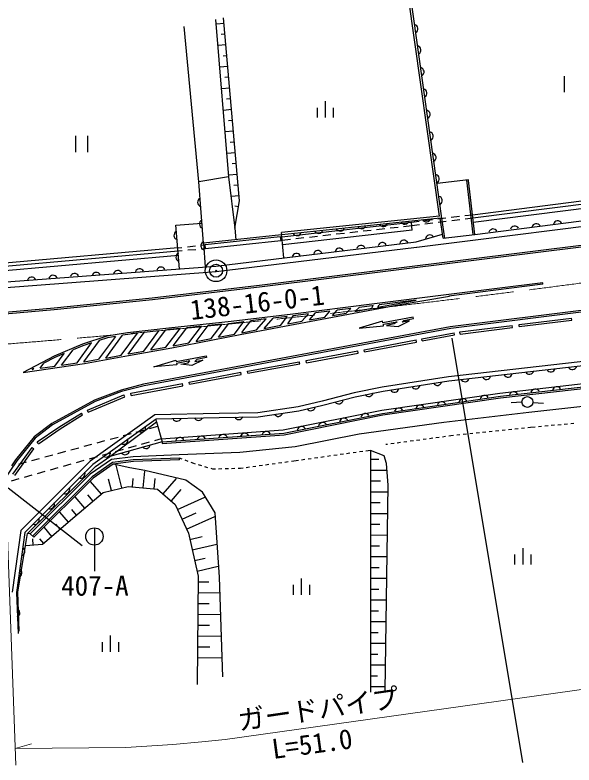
# Model space of a CAD drawing. Units: millimetres, scale not verified. Extents: x 40000 to 680000, y 20000 to 380000.
# Drawn here: x 94055 to 145660, y 250617 to 319888 of the extents above; entities that cross this region are included whole.
import ezdxf
from ezdxf.enums import TextEntityAlignment as Align

# ---------------------------------------------------------------- set-up
doc = ezdxf.new("R2010")
doc.units = ezdxf.units.MM
doc.header["$LTSCALE"] = 1000
doc.linetypes.add('CHAIN', pattern=[18.5, 12, -1.5, 3.5, -1.5])
for name, color, linetype, lineweight in [('M-BGD', 7, 'Continuous', 25), ('M-BMK', 2, 'CHAIN', 13), ('M-BMK-SRVR', 3, 'Continuous', 25), ('M-STR-HTXT', 7, 'Continuous', 13), ('M-STR-STRC', 7, 'Continuous', 25)]:
    doc.layers.add(name, color=color, linetype=linetype, lineweight=lineweight)
doc.styles.add('ＭＳ ゴシック', font='')
doc.styles.get('ＭＳ ゴシック').set_extended_font_data('MS Gothic')

msp = doc.modelspace()

# ---------------------------------------------------------------- linework, layer by layer
at = {"layer": 'M-BGD'}
for p, q in [((133242, 301307), (130293, 322156)), ((133470, 301134), (130492, 322185)), ((112557, 319459), (113750, 304953)), ((114778, 302710), (113314, 319615)), ((111027, 304475), (109676, 318823)), ((113356, 319116), (112649, 319055)), ((113442, 318120), (113089, 318090)), ((113528, 317124), (112814, 317062)), ((113614, 316127), (113257, 316097)), ((113699, 315131), (112978, 315069)), ((113785, 314135), (113424, 314104)), ((144751, 314252), (144751, 312752)), ((113871, 313138), (113142, 313076)), ((113957, 312142), (113592, 312111)), ((122689, 311925), (122689, 310425)), ((114042, 311146), (113306, 311082)), ((121939, 311325), (121939, 310425)), ((123439, 311325), (123439, 310425)), ((114128, 310149), (113760, 310118)), ((114214, 309153), (113470, 309089)), ((99653, 308713), (99653, 307213)), ((100793, 307213), (100793, 308713)), ((114300, 308157), (113928, 308125)), ((114385, 307161), (113635, 307096)), ((114471, 306164), (114096, 306132)), ((113750, 304953), (111027, 304475)), ((113750, 304953), (114344, 300212)), ((114557, 305168), (113799, 305103)), ((111455, 298804), (111027, 304475)), ((114643, 304172), (114264, 304139)), ((135908, 304657), (133016, 304327)), ((136346, 299606), (135761, 304641)), ((135906, 304611), (135908, 304657)), ((136495, 299624), (135915, 304611)), ((156217, 303966), (136277, 301414)), ((156247, 303667), (136315, 301116)), ((136495, 299624), (167644, 303560)), ((114728, 303175), (114040, 303116)), ((156228, 303261), (136366, 300719)), ((136558, 299128), (167706, 303064)), ((114680, 302184), (114339, 302241)), ((114344, 300212), (114778, 302710)), ((136278, 301414), (135572, 301326)), ((108900, 300478), (111311, 300665)), ((116867, 294965), (167667, 301308)), ((116886, 294816), (167686, 301159)), ((133242, 301307), (118654, 299796)), ((133320, 301115), (118674, 299598)), ((130651, 300716), (118697, 299367)), ((131354, 300803), (130648, 300716)), ((130729, 300020), (130651, 300716)), ((132595, 300957), (131850, 300865)), ((132631, 300659), (131887, 300567)), ((133835, 301111), (133091, 301019)), ((133872, 300813), (133128, 300721)), ((133320, 301114), (133469, 301134)), ((133573, 299268), (133320, 301114)), ((133722, 299288), (133469, 301134)), ((135076, 301265), (134331, 301172)), ((135112, 300967), (134368, 300875)), ((136315, 301116), (135609, 301028)), ((109249, 296435), (108900, 300478)), ((114344, 300212), (114447, 299132)), ((130729, 300020), (118775, 298672)), ((126943, 299996), (126198, 299912)), ((128185, 300136), (127440, 300052)), ((129427, 300276), (128682, 300192)), ((130684, 300418), (129924, 300332)), ((131391, 300506), (130684, 300418)), ((118671, 299597), (111455, 298804)), ((111599, 298677), (118539, 299430)), ((118539, 299430), (118596, 299033)), ((118674, 299598), (118654, 299796)), ((118689, 299434), (118671, 299597)), ((118877, 297444), (118689, 299434)), ((120733, 299295), (119987, 299211)), ((121975, 299435), (121229, 299351)), ((123217, 299575), (122471, 299491)), ((124459, 299715), (123714, 299631)), ((125701, 299856), (124956, 299772)), ((131078, 298948), (133511, 299638)), ((133573, 299270), (136495, 299624)), ((109964, 298485), (110709, 298573)), ((111206, 298631), (111596, 298677)), ((111455, 298804), (111609, 296612)), ((111632, 298281), (111599, 298677)), ((118596, 299033), (111632, 298281)), ((112588, 296684), (131080, 298947)), ((119490, 299155), (118730, 299069)), ((131139, 298451), (136558, 299128)), ((109077, 298381), (91729, 296834)), ((109104, 298082), (91756, 296535)), ((109077, 298381), (109468, 298427)), ((109499, 298113), (109104, 298082)), ((110745, 298211), (109998, 298152)), ((111639, 298281), (111244, 298250)), ((112617, 296187), (131133, 298452)), ((109139, 297683), (91760, 296134)), ((91851, 295131), (112588, 296684)), ((91879, 294632), (112617, 296187)), ((142776, 295163), (134095, 294075)), ((168207, 295319), (134240, 291091)), ((168225, 295170), (134284, 290942)), ((142795, 295014), (142777, 295162)), ((106731, 293770), (116867, 294965)), ((106749, 293622), (116886, 294816)), ((142795, 295014), (134115, 293926)), ((97656, 292828), (106731, 293770)), ((134095, 294075), (126999, 293183)), ((129600, 293135), (134164, 293934)), ((97674, 292679), (106749, 293622)), ((126999, 293183), (119702, 292263)), ((121400, 291609), (129600, 293135)), ((127018, 293034), (125835, 292882)), ((126997, 292801), (127122, 293047)), ((127118, 293047), (127018, 293034)), ((127555, 292905), (127663, 293115)), ((127563, 292904), (129581, 293282)), ((131085, 293545), (127663, 293115)), ((129581, 293282), (131094, 293545)), ((90597, 292211), (97656, 292828)), ((90616, 292061), (97674, 292679)), ((121242, 291731), (121809, 292376)), ((123121, 292542), (121809, 292376)), ((122644, 291992), (123121, 292542)), ((123354, 292124), (123790, 292626)), ((123354, 292124), (124616, 292359)), ((125069, 292787), (123790, 292626)), ((124616, 292359), (125069, 292787)), ((125431, 292510), (125824, 292883)), ((125431, 292510), (126997, 292801)), ((119702, 292263), (114017, 291585)), ((114982, 290548), (115812, 291648)), ((117228, 291816), (115812, 291648)), ((116354, 290807), (117228, 291816)), ((117066, 290941), (117892, 291895)), ((119166, 292046), (117892, 291895)), ((118594, 291230), (119166, 292046)), ((119227, 291350), (119765, 292118)), ((121135, 292291), (119732, 292114)), ((120523, 291595), (121135, 292291)), ((121230, 291731), (121382, 291757)), ((121382, 291757), (122643, 291992)), ((130801, 291983), (128025, 291450)), ((129804, 291513), (129936, 291672)), ((129936, 291672), (130845, 291856)), ((130834, 291856), (130808, 291983)), ((108260, 290975), (104437, 290530)), ((134240, 291091), (105931, 285779)), ((134284, 290942), (105975, 285633)), ((114017, 291585), (108260, 290975)), ((108645, 289332), (109920, 290999)), ((111283, 291144), (109920, 290999)), ((110106, 289612), (111283, 291144)), ((110772, 289740), (111901, 291210)), ((113195, 291347), (111901, 291210)), ((112177, 290010), (113195, 291347)), ((112839, 290137), (113808, 291409)), ((113808, 291409), (115192, 291574)), ((114323, 290421), (115192, 291574)), ((114840, 290369), (121400, 291609)), ((117066, 290941), (118594, 291230)), ((119227, 291350), (120523, 291595)), ((127981, 291600), (125827, 290967)), ((125827, 290967), (128063, 291183)), ((128025, 291450), (127981, 291600)), ((128063, 291183), (128069, 291321)), ((128069, 291321), (129331, 291560)), ((129072, 291357), (128339, 291206)), ((128339, 291206), (129437, 291130)), ((129331, 291560), (129072, 291357)), ((129437, 291130), (130485, 291627)), ((130485, 291627), (129804, 291513)), ((102434, 288203), (103980, 290306)), ((104437, 290530), (102547, 290230)), ((103852, 288459), (105377, 290488)), ((104456, 290382), (103977, 290306)), ((105386, 290488), (104456, 290382)), ((104494, 288565), (105994, 290560)), ((105938, 288838), (107327, 290714)), ((107327, 290714), (105994, 290560)), ((106585, 288955), (107939, 290785)), ((108279, 290826), (107952, 290784)), ((107986, 289210), (109303, 290934)), ((109309, 290933), (108279, 290826)), ((108531, 289155), (114840, 290369)), ((112828, 290137), (114323, 290422)), ((114981, 290547), (116361, 290807)), ((99790, 287751), (101114, 289597)), ((102547, 290230), (100287, 289482)), ((101118, 289596), (100331, 289341)), ((100408, 287839), (101840, 289837)), ((101790, 288087), (103348, 290205)), ((102591, 290083), (101829, 289838)), ((103347, 290205), (102591, 290083)), ((108645, 289332), (110106, 289612)), ((110772, 289740), (112177, 290010)), ((100287, 289482), (97662, 288390)), ((98355, 287544), (99423, 288958)), ((100331, 289341), (99414, 288958)), ((104546, 288435), (108531, 289155)), ((106585, 288955), (107986, 289210)), ((97662, 288390), (94794, 286879)), ((97731, 288254), (96707, 287723)), ((97723, 287453), (98600, 288615)), ((98598, 288615), (97731, 288254)), ((100460, 287697), (104546, 288435)), ((102434, 288203), (103852, 288459)), ((104502, 288577), (104527, 288582)), ((104527, 288582), (105940, 288837)), ((108925, 287871), (111701, 288393)), ((111719, 288245), (110836, 288065)), ((111701, 288393), (111719, 288245)), ((152925, 288618), (134063, 286458)), ((152983, 288220), (134120, 286061)), ((94794, 286879), (100460, 287697)), ((96368, 287258), (96718, 287722)), ((98355, 287544), (99790, 287751)), ((100416, 287839), (100441, 287845)), ((100441, 287845), (101778, 288088)), ((106878, 287393), (108907, 288011)), ((108988, 287581), (106878, 287393)), ((108907, 288011), (108925, 287871)), ((110180, 287945), (108968, 287705)), ((108968, 287705), (108988, 287581)), ((109365, 287630), (110047, 287760)), ((110387, 287524), (109365, 287630)), ((110047, 287760), (110180, 287945)), ((111409, 288017), (110387, 287524)), ((110836, 288065), (110652, 287872)), ((110652, 287872), (111409, 288017)), ((95786, 287234), (95630, 287152)), ((95630, 287152), (95736, 287167)), ((95736, 287167), (95786, 287234)), ((96368, 287258), (97723, 287453)), ((134063, 286458), (127966, 285512)), ((138827, 284973), (153138, 286616)), ((138865, 284676), (153175, 286320)), ((138883, 284528), (153218, 286171)), ((105931, 285779), (103856, 285250)), ((105975, 285633), (103900, 285107)), ((127966, 285512), (125365, 284978)), ((134120, 286061), (128048, 285117)), ((103856, 285250), (101388, 284313)), ((103900, 285107), (101457, 284176)), ((125365, 284978), (122403, 284209)), ((128048, 285117), (125473, 284587)), ((127923, 283387), (138827, 284973)), ((101388, 284313), (97440, 282162)), ((101457, 284176), (97510, 282036)), ((122403, 284209), (120204, 283700)), ((125473, 284587), (122487, 283821)), ((127985, 283092), (138865, 284676)), ((128004, 282944), (138883, 284528)), ((140856, 284120), (139857, 284070)), ((153597, 284537), (141501, 283166)), ((141854, 284111), (142852, 284043)), ((120204, 283700), (116477, 283157)), ((118810, 281560), (127923, 283387)), ((122487, 283821), (120262, 283307)), ((106959, 282944), (100992, 278685)), ((112896, 283096), (106959, 282944)), ((112903, 282696), (107091, 282547)), ((116477, 283157), (112896, 283096)), ((116510, 282757), (112903, 282696)), ((120262, 283307), (116510, 282757)), ((118872, 281261), (127985, 283092)), ((118890, 281112), (128004, 282944)), ((141501, 283166), (133629, 282245)), ((97440, 282162), (95810, 280927)), ((97510, 282036), (95905, 280818)), ((107091, 282547), (101254, 278379)), ((102812, 279106), (107131, 282301)), ((107131, 282301), (107091, 282547)), ((107131, 282301), (107651, 280453)), ((133629, 282245), (125824, 281170)), ((143267, 281938), (142968, 281912)), ((143865, 281991), (143566, 281964)), ((144462, 282043), (144164, 282017)), ((145060, 282096), (144761, 282070)), ((145658, 282149), (145359, 282122)), ((105255, 281368), (105978, 281565)), ((106461, 281696), (107231, 281906)), ((107563, 280749), (118810, 281560)), ((107651, 280453), (118872, 281261)), ((136926, 281295), (136628, 281263)), ((137523, 281358), (137224, 281327)), ((138119, 281421), (137821, 281390)), ((138716, 281485), (138418, 281453)), ((139313, 281548), (139014, 281516)), ((139909, 281611), (139611, 281579)), ((140506, 281674), (140208, 281642)), ((141103, 281737), (140804, 281706)), ((141659, 281796), (141401, 281769)), ((142072, 281832), (141659, 281796)), ((142669, 281885), (142370, 281859)), ((95810, 280927), (94091, 278813)), ((95905, 280818), (94212, 278725)), ((101636, 280383), (102360, 280580)), ((102842, 280712), (103566, 280908)), ((104048, 281040), (104772, 281237)), ((107558, 280749), (106918, 280568)), ((107644, 280305), (118890, 281112)), ((125824, 281170), (119918, 280016)), ((130836, 280552), (130538, 280512)), ((131430, 280632), (131133, 280592)), ((132025, 280712), (131728, 280672)), ((132620, 280792), (132322, 280752)), ((133214, 280871), (132917, 280832)), ((133809, 280951), (133512, 280911)), ((134281, 281015), (134106, 280991)), ((134539, 281042), (134281, 281015)), ((135136, 281105), (134838, 281074)), ((135733, 281169), (135434, 281137)), ((136329, 281232), (136031, 281200)), ((99224, 279727), (99948, 279924)), ((100430, 280055), (101154, 280252)), ((107651, 280453), (102812, 279106)), ((105234, 280092), (104512, 279888)), ((106437, 280432), (105715, 280228)), ((107642, 280454), (107652, 280304)), ((119918, 280016), (114815, 279481)), ((128457, 280232), (128282, 280208)), ((129052, 280312), (128754, 280272)), ((129646, 280392), (129349, 280352)), ((130241, 280472), (129944, 280432)), ((96812, 279070), (97535, 279267)), ((98018, 279399), (98741, 279596)), ((102828, 279412), (102106, 279208)), ((104031, 279752), (103309, 279548)), ((109225, 279249), (104964, 279090)), ((114815, 279481), (109225, 279249)), ((123782, 279241), (123485, 279199)), ((124376, 279324), (124079, 279283)), ((124970, 279408), (124673, 279366)), ((125564, 279491), (125267, 279450)), ((126158, 279575), (125861, 279533)), ((126869, 279675), (126455, 279617)), ((128139, 279171), (126860, 279675)), ((126869, 279675), (126879, 257359)), ((128359, 278477), (128139, 279171)), ((94212, 278725), (93007, 276899)), ((94091, 278813), (93716, 278254)), ((94399, 278414), (95123, 278611)), ((100992, 278685), (94606, 272272)), ((95605, 278742), (96329, 278939)), ((100422, 278732), (99700, 278528)), ((101625, 279072), (100903, 278868)), ((102951, 278844), (100989, 277465)), ((103063, 278556), (101179, 277235)), ((101496, 278188), (102812, 279106)), ((104964, 279090), (102951, 278844)), ((104976, 278792), (103063, 278556)), ((104994, 278642), (103107, 278411)), ((109237, 278949), (104976, 278792)), ((109255, 278799), (104994, 278642)), ((109244, 278799), (109239, 278949)), ((109474, 278862), (109239, 278949)), ((110037, 278655), (109756, 278759)), ((110554, 278465), (110319, 278552)), ((118678, 278527), (118381, 278485)), ((119272, 278609), (118975, 278568)), ((119803, 278682), (119569, 278650)), ((120217, 278740), (119803, 278682)), ((120811, 278824), (120514, 278782)), ((121405, 278907), (121108, 278865)), ((121999, 278991), (121702, 278949)), ((122593, 279074), (122296, 279032)), ((123188, 279158), (122890, 279116)), ((126869, 278859), (127639, 278860)), ((128497, 276474), (128359, 278477)), ((101254, 278379), (94974, 272085)), ((95220, 272003), (101496, 278188)), ((98016, 278052), (97295, 277848)), ((99219, 278392), (98497, 278188)), ((103107, 278411), (101274, 277120)), ((104643, 278054), (103107, 278411)), ((103919, 276211), (103404, 278305)), ((106034, 277810), (104643, 278054)), ((109824, 276931), (106034, 277810)), ((110720, 278416), (110554, 278465)), ((111295, 278245), (111008, 278331)), ((111871, 278075), (111583, 278160)), ((112324, 277940), (112158, 277989)), ((112551, 277945), (112324, 277940)), ((113151, 277960), (112851, 277953)), ((113751, 277974), (113451, 277967)), ((114351, 277988), (114051, 277981)), ((114878, 278001), (114651, 277995)), ((115112, 278033), (114878, 278001)), ((115706, 278115), (115409, 278074)), ((116301, 278198), (116003, 278157)), ((116895, 278280), (116598, 278239)), ((117489, 278362), (117192, 278321)), ((118084, 278444), (117786, 278403)), ((126870, 277859), (128410, 277860)), ((95610, 277373), (94889, 277169)), ((100989, 277465), (95469, 271966)), ((101179, 277235), (95685, 271753)), ((101274, 277120), (95780, 271647)), ((96813, 277713), (96092, 277509)), ((104900, 276316), (104972, 277083)), ((105896, 276222), (106040, 277757)), ((107729, 275662), (108952, 277089)), ((94408, 277033), (93686, 276829)), ((102025, 275640), (101028, 276803)), ((102948, 275972), (102690, 277019)), ((106891, 276128), (106979, 277064)), ((111377, 275829), (109824, 276931)), ((126870, 276859), (127797, 276860)), ((128217, 257456), (128497, 276474)), ((99592, 273557), (102192, 275788)), ((102192, 275788), (104494, 276354)), ((104494, 276354), (107210, 276097)), ((107210, 276097), (108850, 274692)), ((108488, 275011), (109388, 276061)), ((112520, 273914), (111377, 275829)), ((126871, 275859), (128481, 275860)), ((100507, 274338), (99607, 275388)), ((101266, 274989), (100768, 275570)), ((109070, 274228), (111590, 275364)), ((108850, 274692), (110061, 272043)), ((126871, 274859), (127769, 274860)), ((98988, 273037), (98186, 273973)), ((99747, 273687), (99298, 274212)), ((109481, 273316), (110779, 273901)), ((112936, 267961), (112520, 273914)), ((126872, 273859), (128454, 273860)), ((96603, 270998), (99592, 273557)), ((109892, 272404), (112488, 273575)), ((94606, 272272), (93782, 266568)), ((97470, 271735), (96764, 272558)), ((98229, 272386), (97828, 272854)), ((126872, 272859), (127740, 272860)), ((94974, 272085), (94181, 266548)), ((95021, 270883), (95220, 272003)), ((95469, 271966), (95220, 272003)), ((95780, 271647), (95469, 271966)), ((110061, 272043), (110963, 268047)), ((110190, 271455), (111321, 271715)), ((126873, 271859), (128426, 271860)), ((94308, 266585), (95021, 270883)), ((95021, 270883), (96603, 270998)), ((95745, 270936), (95703, 271518)), ((96710, 271084), (96358, 271496)), ((110414, 270480), (112675, 271000)), ((126873, 270859), (127710, 270860)), ((140924, 270648), (140924, 269148)), ((110638, 269506), (111619, 269731)), ((126873, 269859), (128399, 269860)), ((140174, 270048), (140174, 269148)), ((141674, 270048), (141674, 269148)), ((110862, 268531), (112823, 268982)), ((126874, 268859), (127681, 268860)), ((110963, 268047), (110876, 258044)), ((110969, 267544), (111961, 267535)), ((113235, 258756), (112936, 267961)), ((120485, 267845), (120485, 266345)), ((126874, 267859), (128371, 267860)), ((119735, 267245), (119735, 266345)), ((121235, 267245), (121235, 266345)), ((126875, 266859), (127652, 266860)), ((94181, 266548), (94341, 262760)), ((94451, 262979), (94308, 266585)), ((110961, 266544), (112944, 266526)), ((110952, 265544), (111985, 265535)), ((126875, 265859), (128344, 265860)), ((126876, 264859), (127622, 264860)), ((110943, 264544), (113009, 264526)), ((110934, 263544), (112008, 263534)), ((126876, 263859), (128316, 263860)), ((102848, 262571), (102848, 261071)), ((110926, 262544), (113073, 262525)), ((126877, 262859), (127593, 262860)), ((102098, 261971), (102098, 261071)), ((103598, 261971), (103598, 261071)), ((126877, 261859), (128309, 261860)), ((110917, 261544), (112032, 261534)), ((110908, 260544), (113137, 260524)), ((126878, 260859), (127563, 260859)), ((126878, 259859), (128250, 259860)), ((126879, 258859), (127534, 258859)), ((126879, 257859), (128190, 257860))]:
    msp.add_line(p, q, dxfattribs=at)
msp.add_circle((141355, 284145), 500, dxfattribs=at)
for centre, start, end in [((130837, 318610), 300.67285, 75.4331), ((131127, 316646), 300.67285, 75.4331), ((131414, 314631), 300.67285, 75.4331), ((131679, 312668), 300.67285, 75.4331), ((131969, 310703), 300.67285, 75.4331), ((132256, 308689), 300.67285, 75.4331), ((132521, 306725), 300.67285, 75.4331), ((132810, 304761), 300.67285, 75.4331), ((111320, 302596), 116.99585, 251.7561), ((133098, 302746), 300.67285, 75.4331), ((111483, 300587), 116.99585, 251.7561), ((128056, 300765), 208.54687, 343.30713), ((130043, 300978), 208.54687, 343.30713), ((132029, 301192), 208.54687, 343.30713), ((144159, 300462), 29.82178, 164.58203), ((122073, 300125), 208.54687, 343.30713), ((124059, 300338), 208.54687, 343.30713), ((126045, 300552), 208.54687, 343.30713), ((138196, 299721), 29.82178, 164.58203), ((140184, 299985), 29.82178, 164.58203), ((142170, 300198), 29.82178, 164.58203), ((109135, 299539), 117.72949, 252.48999), ((120087, 299911), 208.54687, 343.30713), ((132341, 299176), 38.46289, 173.22314), ((111620, 298579), 116.99585, 251.7561), ((125993, 298202), 29.59522, 164.35547), ((127981, 298466), 29.59522, 164.35547), ((129967, 298679), 29.59522, 164.35547), ((109322, 297529), 117.72949, 252.48999), ((120030, 297461), 29.59522, 164.35547), ((122018, 297725), 29.59522, 164.35547), ((124004, 297939), 29.59522, 164.35547), ((107538, 296205), 26.90479, 161.66504), ((97570, 295439), 26.90479, 161.66504), ((99554, 295603), 26.90479, 161.66504), ((101561, 295715), 26.90479, 161.66504), ((103545, 295879), 26.90479, 161.66504), ((105554, 296041), 26.90479, 161.66504), ((95586, 295276), 26.90479, 161.66504), ((141549, 287113), 209.14844, 343.90869), ((143535, 287326), 209.14844, 343.90869), ((145521, 287540), 209.14844, 343.90869), ((135588, 286422), 209.14844, 343.90869), ((137574, 286636), 209.14844, 343.90869), ((139560, 286849), 209.14844, 343.90869), ((131055, 285769), 211.45532, 346.21582), ((133046, 286083), 211.45532, 346.21582), ((144066, 285151), 29.1687, 163.92895), ((126720, 285058), 214.20361, 348.96387), ((129090, 285455), 211.45532, 346.21582), ((137399, 284341), 30.89502, 165.65527), ((140091, 284674), 29.1687, 163.92895), ((142079, 284938), 29.1687, 163.92895), ((123938, 284378), 217.09082, 351.85107), ((133445, 283763), 30.89502, 165.65527), ((135433, 284027), 30.89502, 165.65527), ((121357, 283740), 215.62378, 350.38403), ((129491, 283185), 30.89502, 165.65527), ((131454, 283450), 30.89502, 165.65527), ((109004, 282778), 204.07935, 338.8396), ((110983, 282842), 204.07935, 338.8396), ((114716, 282929), 203.60205, 338.36231), ((118357, 283221), 210.93603, 345.69629), ((124421, 282255), 33.97217, 168.73242), ((126391, 282670), 33.97217, 168.73242), ((122475, 281840), 33.97217, 168.73242), ((105707, 281771), 238.14966, 12.90991), ((115251, 280854), 26.73682, 161.49707), ((117260, 281017), 26.73682, 161.49707), ((120508, 281475), 33.97217, 168.73242), ((104081, 280641), 238.14966, 12.90991), ((109278, 280464), 26.73682, 161.49707), ((111260, 280578), 26.73682, 161.49707), ((113269, 280740), 26.73682, 161.49707), ((106141, 280251), 218.19019, 352.95044), ((102453, 279461), 238.14966, 12.90991), ((104214, 279684), 218.19019, 352.95044), ((100115, 277511), 247.729, 22.48926), ((98701, 276071), 247.729, 22.48926), ((97289, 274682), 247.729, 22.48926), ((95875, 273242), 247.729, 22.48926), ((94573, 270346), 284.5376, 59.29785), ((94286, 268357), 284.5376, 59.29785), ((94099, 264661), 294.82715, 69.5874)]:
    msp.add_arc(centre, 406, start, end, dxfattribs=at)
at = {"layer": 'M-BMK'}
msp.add_arc((11067, 1316495), 1030284, 274.18971, 278.855, dxfattribs=at)
at = {"layer": 'M-BMK-SRVR'}
for radius in [1000, 600, 40]:
    msp.add_circle((112614, 296268), radius, dxfattribs=at)
at = {"layer": 'M-STR-HTXT'}
for p, q in [((93240, 275003), (94138, 250617)), ((149836, 258089), (113464, 252978)), ((111316, 252748), (113464, 252978)), ((94082, 252142), (95579, 252574)), ((94082, 252142), (104285, 252224)), ((104285, 252224), (108632, 252518)), ((108632, 252518), (111316, 252748))]:
    msp.add_line(p, q, dxfattribs=at)
at = {"layer": 'M-STR-STRC'}
for p, q in [((140588, 291314), (145430, 291901)), ((140612, 291115), (145454, 291702)), ((145454, 291702), (145430, 291901)), ((135126, 290617), (139949, 291211)), ((135150, 290419), (139973, 291013)), ((139973, 291013), (139949, 291211)), ((140612, 291115), (140588, 291314)), ((131608, 289977), (134597, 290543)), ((131645, 289781), (134634, 290346)), ((134634, 290346), (134597, 290543)), ((135150, 290419), (135126, 290617)), ((126290, 288965), (131088, 289876)), ((126327, 288769), (131125, 289679)), ((131125, 289679), (131088, 289876)), ((131645, 289781), (131608, 289977)), ((140944, 250835), (134401, 290026)), ((120921, 287970), (125709, 288865)), ((125746, 288668), (125709, 288865)), ((126327, 288769), (126290, 288965)), ((120958, 287773), (125746, 288668)), ((115512, 286995), (120299, 287869)), ((115548, 286798), (120335, 287672)), ((120335, 287672), (120299, 287869)), ((120958, 287773), (120921, 287970)), ((110124, 285973), (114893, 286886)), ((114931, 286690), (114893, 286886)), ((115548, 286798), (115512, 286995)), ((110161, 285776), (114931, 286690)), ((104743, 284949), (109505, 285840)), ((104779, 284752), (109542, 285643)), ((109542, 285643), (109505, 285840)), ((110161, 285776), (110124, 285973)), ((100735, 283396), (104102, 284808)), ((104179, 284623), (104102, 284808)), ((104779, 284752), (104743, 284949)), ((100812, 283212), (104179, 284623)), ((100812, 283212), (100735, 283396)), ((98102, 281834), (100185, 283114)), ((98220, 281666), (100277, 282945)), ((100288, 282944), (100183, 283114)), ((96115, 280454), (98102, 281834)), ((96233, 280289), (98220, 281666)), ((93857, 277468), (95641, 279932)), ((95630, 279933), (95793, 279816)), ((96185, 280350), (96115, 280454)), ((96233, 280289), (96185, 280350)), ((94028, 277357), (95787, 279816)), ((93432, 276212), (100259, 270898)), ((101382, 272521), (101382, 268521))]:
    msp.add_line(p, q, dxfattribs=at)
msp.add_circle((101382, 271721), 800, dxfattribs=at)

# ---------------------------------------------------------------- texts
at = {"layer": 'M-BGD', "style": 'ＭＳ ゴシック'}
msp.add_text('407-A', height=1833, dxfattribs=at).set_placement((98315, 265707), align=Align.BOTTOM_LEFT)
at = {"layer": 'M-BMK-SRVR', "style": 'ＭＳ ゴシック'}
msp.add_text('138-16-0-1', height=1833, rotation=6.6, dxfattribs=at).set_placement((110383, 291169), align=Align.BOTTOM_LEFT)
at = {"layer": 'M-STR-HTXT', "style": 'ＭＳ ゴシック'}
for s, rotation, p in [('ガードパイプ', 8.3, (114845, 253264)), ('L=51.0', 7.7, (117971, 250625))]:
    msp.add_text(s, height=1833, rotation=rotation, dxfattribs=at).set_placement(p, align=Align.BOTTOM_LEFT)
at = {"layer": 'M-STR-STRC', "style": 'ＭＳ ゴシック'}
msp.add_text('407-A', height=1833, dxfattribs=at).set_placement((98315, 265707), align=Align.BOTTOM_LEFT)

doc.saveas('drawing.dxf')
